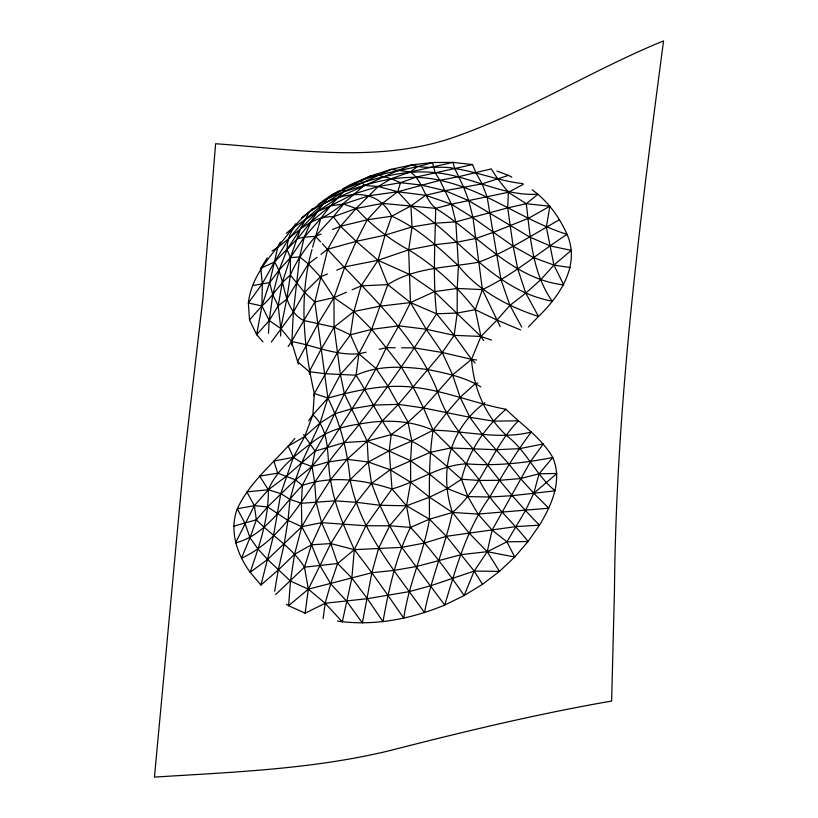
<?xml version="1.0" encoding="UTF-8"?>
<svg xmlns="http://www.w3.org/2000/svg" width="818" height="818" viewBox="0 0 818 818"><rect width="100%" height="100%" fill="white"/><g stroke="black" fill="none" stroke-linecap="round" stroke-linejoin="round"><path stroke-width="1.23" d="M280.646 336.045L280.779 328.499L286.719 299.255L290.38 275.196L290.431 257.67L300.451 228.835L309.132 212.015L312.333 208.713M262.946 341.852L256.637 334.664L261.934 305.963L262.312 283.754L260.758 268.314L267.241 257.885M337.517 621.066C373.836 626.312 411.065 619.042 444.695 605.044C456.168 567.927 466.587 528.796 489.788 497.017C502.62 474.706 515.821 452.64 531.291 432.027C498.796 440.176 465.861 430.759 433.09 430.217C409.838 419.92 384.02 419.378 359.347 424.102C341.403 426.454 323.867 432.333 309.94 444.225C293.386 456.659 276.658 470.278 268.314 489.788C268.866 518.377 259.367 545.647 250.155 572.293L260.942 585.044L278.253 570.023L294.541 554.297L311.505 544.808L330.779 543.571L354.327 549.676L401.75 547.375L424.573 543.019L446.393 536.301L515.964 526.587L539.461 525.176C551.608 505.279 562.733 480.595 552.774 457.487C541.322 437.742 521.915 424.992 505.953 409.286C474.665 403.386 445.012 390.687 413.223 387.211C384.296 383.857 355.656 390.544 327.895 398.059L314.337 393.509C303.611 346.505 298.723 296.617 312.006 249.541M286.28 233.365L292.732 227.977L317.701 211.422L330.4 205.88L343.621 204.06L368.908 195.758L397.763 191.749L439.879 180.328L458.448 176.739L491.189 168.907L497.968 179.203L508.356 192.281L507.702 207.895L513.142 246.208L517.794 269.112L525.79 293.13L538.479 316.515L528.316 327.047M301.586 217.813C326.423 197.68 372.64 178.252 391.72 216.218C417.415 227.506 438.029 246.995 458.438 265.758C478.816 291.218 508.009 306.423 538.479 316.515C560.044 295.697 580.524 265.093 567.048 234.347C559.308 216.934 547.651 200.962 532.109 189.776M318.263 204.357L326.914 198.968L343.407 191.893L364.225 185.441L378.243 186.514L397.763 191.749L410.892 205.942L412.047 226.903L408.673 249.838L410.483 302.568L398.765 325.83L386.382 347.701L376.106 368.56L364.501 389.419L327.466 447.119L311.995 466.505L302.323 485.442L301.433 503.274L301.811 526.68L294.541 554.297L290.482 581.077L288.59 605.709L305.124 613.193L325.165 603.244L367.364 598.684L409.399 591.598L430.82 585.729L474.174 571.076L499.491 571.373L514.726 557.017L528.07 541.526L539.461 525.176C520.749 506.137 503.397 485.912 487.354 464.583C467.211 442.743 446.383 420.421 437.518 391.29C414.051 331.893 363.867 290.237 322.425 243.703M268.488 333.253L269.234 320.544L272.772 294.777L279.224 269.92L287.077 249.582L300.451 228.835L317.701 211.422L326.914 198.968L331.658 194.95L339.46 190.666M291.668 345.227L293.355 312.149L299.633 256.913L304.265 237.169L311.208 221.514L317.701 211.422L338.969 197.118L398.141 170.42L411.771 164.878L432.517 162.516L452.896 162.393L472.559 164.551L475.912 172.751L482.088 183.876L487.109 196.872L500.953 279.613L509.921 305.37L521.72 327.098M342.814 188.835L350.615 184.551L370.503 175.993L390.984 169.398L410.227 171.964C423.09 180.625 423.796 198.416 435.667 208.345C435.145 243.437 432.691 278.815 436.567 313.795L454.174 335.339L471.526 359.337L475.125 362.936M260.942 585.044L273.498 535.647L280.799 493.622L293.335 457.303L304.664 436.577L312.854 414.879L314.337 393.509L337.364 352.691L350.421 334.787L353.908 311.443L361.127 285.891L378.039 260.277L385.033 235.175L391.72 216.218L410.892 205.942L425.616 195.297L445.166 190.686L482.088 183.876L508.499 175.369L511.863 177.189M286.474 604.359L288.59 605.709L308.335 589.175L371.853 572.733L394.01 570.402L416.505 566.506L461.526 554.584L487.221 551.69L506.935 541.813L525.596 510.391L533.765 493.264L539.103 473.786L552.774 457.487C524.369 463.162 495.452 466.199 466.485 463.837C439.573 465.002 417.344 481.914 391.975 488.97L365.881 525.749L354.327 549.676L351.863 578.06L342.313 621.885L325.165 603.244L308.335 589.175L290.482 581.077L267.588 559.502L257.977 548.95L250.011 537.743L245.001 523.397L237.312 508.735C250.349 480.739 275.482 461.649 294.869 438.387M317.067 257.281L308.345 263.897L286.719 299.255L278.181 305.871L269.234 320.544L256.637 334.664L249.51 319.869L261.934 305.963L269.643 282.609L279.224 269.92L290.431 257.67L299.633 256.913L308.345 263.897L320.451 276.862L333.969 297.64L353.908 311.443L371.648 329.357L401.382 367.037L413.223 387.211L423.499 407.967L433.09 430.217C428.489 459.675 429.419 489.501 429.45 519.205C423.867 552.958 408.468 584.154 403.785 618.203C387.763 595.034 371.72 571.854 354.327 549.676C344.296 527.17 334.133 504.358 330.533 479.767C326.208 457.968 331.402 431.291 312.854 414.879L327.895 398.059L340.411 374.511L358.877 353.785L371.648 329.357L387.783 284.613L378.039 260.277L356.239 241.351L340.503 226.3L333.396 216.729C307.496 215.88 292.21 238.856 272.087 251.003M280.38 241.975L277.772 247.22L274.449 261.964C286.566 280.206 281.668 308.447 303.406 320.421L334.092 327.139L350.421 334.787L358.877 353.785L356.065 375.227C368.57 394.573 377.967 415.738 391.188 434.603L389.256 450.759L391.975 488.97L406.526 505.79L429.45 519.205L446.393 536.301L474.174 571.076L482.528 584.277L464.154 595.545L444.695 605.044L401.75 547.375L389.685 525.79L379.889 505.268L371.546 483.366L368.315 462.027L367.19 441.127L344.388 393.755L340.411 374.511L334.092 327.139L333.969 297.64L344.838 266.852L356.239 241.351L367.241 219.756L382.374 203.406L397.763 191.749L400.503 182.711L416.382 177.056L472.559 164.551M305.124 613.193L308.335 589.175L304.47 567.181L311.505 544.808L321.607 522.661L334.93 500.841L350.124 479.737L368.315 462.027L389.256 450.759L411.781 441.045L433.09 430.217L446.597 412.906L460.135 397.344L475.452 383.54L477.845 383.039M323.13 618.612L325.165 603.244L330.697 583.817L337.609 563.51L354.327 549.676M313.948 395.892L314.337 393.509M320.942 254.347L327.721 249.204L356.239 241.351L385.033 235.175L412.047 226.903L434.685 223.212L455.83 221.872L507.702 207.895L526.281 203.713L549.87 206.228L546.342 227.087L553.929 265.083L563.714 284.92C511.475 278.774 477.988 234.245 435.667 208.345L382.374 203.406L356.106 208.498L333.396 216.729C316.852 234.429 299.777 252.486 290.38 275.196C279.235 283.887 272.691 296.801 261.934 305.963L248.365 303.008C251.944 270.533 278.253 249.245 295.635 223.825M274.644 591.261L278.253 570.023L284.224 543.847L287.987 520.422L290.001 499.379L295.472 479.829L301.648 462.763L320.032 423.1L327.895 398.059L314.869 301.934L327.721 249.204L340.503 226.3L356.106 208.498L378.243 186.514L391.188 178.723L410.227 171.964L452.896 162.393L454.788 168.528L463.663 187.271L468.796 200.686L473.009 217.752L482.395 289.613L500.248 326.689M298.376 364.041L291.464 341.515L280.779 328.499L278.181 305.871L282.261 282.547L290.431 257.67L304.265 237.169L320.758 218.488L330.4 205.88L343.407 191.893L344.828 188.702C370.973 172.506 403.663 171.688 432.517 162.516L435.104 172.629L439.879 180.328L451.444 204.183L455.83 221.872L458.438 265.758L457.211 288.447L457.19 313.028L454.174 335.339L442.231 352.486L398.335 404.348L382.18 421.137L367.19 441.127L347.149 459.297L330.533 479.767L316.126 502.272L301.811 526.68L267.588 559.502L250.155 572.293C236.934 554.195 229.06 530.616 237.312 508.735L254.357 505.657L267.588 506.935L287.987 520.422L301.811 526.68L321.607 522.661L365.881 525.749L389.685 525.79L410.452 527.395L429.45 519.205L452.446 512.457L478.029 514.062L548.786 508.223L533.765 493.264L520.493 478.561L508.99 464.133L482.375 434.46L469.859 417.303L460.135 397.344L452.599 374.889L442.231 352.486L426.209 329.245L410.483 302.568L387.783 284.613L361.127 285.891L352.077 289.807M308.335 589.175L330.779 543.571L356.505 502.303L371.546 483.366L390.247 469.767L430.565 452.242L450.769 447.978L496.168 449.726L519.624 448.663L543.305 443.918L530.729 461.199L492.119 530.095L487.221 551.69L474.174 571.076L464.154 595.545C447.794 571.67 430.411 548.418 410.452 527.395L406.526 505.79L410.677 482.272L410.564 460.749L411.781 441.045L408.049 422.231L387.988 386.239L376.106 368.56L358.877 353.785C335.319 355.758 314.04 345.441 291.464 341.515L288.161 346.566M410.452 527.395C395.902 556.997 388.683 589.359 382.988 621.649L367.364 598.684L351.863 578.06L337.609 563.51L330.779 543.571L321.607 522.661L316.126 502.272L314.644 481.955L311.995 466.505L315.083 451.117L324.94 433.898L344.388 393.755L356.065 375.227C378.519 364.981 403.663 366.454 427.538 369.511C445.81 373.151 464.726 377.016 480.8 386.863M278.181 305.871L272.772 294.777L269.643 282.609L274.449 261.964L288.642 238.989L304.777 219.766L323.12 204.244L343.407 191.893L390.984 169.398L411.771 164.878C425.329 169.715 440.657 165.369 454.788 168.528C477.896 172.015 499.634 181.156 522.947 183.631M484.859 402.701C449.91 428.744 438.479 471.465 452.446 512.457C445.084 546.414 431.055 578.49 424.47 612.631C395.145 571.179 360.186 531.076 350.124 479.737C347.486 451.372 340.574 423.663 327.895 398.059M312.619 247.148L320.758 218.488C337.517 210.328 350.216 197.25 364.225 185.441C388.662 177.762 414.665 174.541 439.879 180.328C485.667 189.919 522.835 220.635 567.048 234.347C538.725 252.639 513.06 275.083 482.395 289.613L457.211 288.447L434.368 291.658L410.483 302.568L380.523 306.126L353.908 311.443L334.092 327.139L320.983 349.46L309.224 371.709L309.531 374.194M520.555 329.951L496.986 320.063L475.278 309.695L457.19 313.028L436.567 313.795C408.029 358.212 378.182 401.863 344.45 442.548C309.879 480.739 290.922 535.228 241.514 558.224L250.011 537.743L256.371 519.829L267.588 506.935L295.472 479.829L311.995 466.505L328.253 461.955L347.149 459.297L368.315 462.027L390.247 469.767L410.677 482.272L429.47 497.201L452.446 512.457L469.225 533.224L487.221 551.69L514.726 557.017L506.935 541.813L492.119 530.095L478.029 514.062L467.845 496.598L461.526 479.276C468.213 451.73 484.665 427.691 505.953 409.286M483.704 340.646L480.953 336.454L475.278 309.695L482.395 289.613M391.975 488.97C363.212 479.614 331.494 475.35 302.323 485.442C281.811 506.168 265.553 535.269 235.502 542.886L254.357 505.657L268.314 489.788L286.545 476.137L315.083 451.117L344.45 442.548L367.19 441.127L391.188 434.603L408.049 422.231L423.499 407.967L452.599 374.889L471.526 359.337L480.953 336.454L496.986 320.063L509.921 305.37L525.79 293.13L540.678 279.787L553.929 265.083L571.24 250.38L549.993 245.85L529.819 237.097L468.796 200.686L445.166 190.686L420.984 185.011L400.503 182.711L378.243 186.514L353.887 193.938L330.4 205.88L311.208 221.514L297.578 238.611L274.449 261.964L262.312 283.754L248.365 303.008L249.51 319.869M291.464 341.515L314.869 301.934L333.969 297.64L346.423 292.251M333.969 297.64L318.049 323.672L297.517 361.638L309.224 371.709L325.083 373.724L356.065 375.227M271.31 342.036L293.355 312.149L304.562 292.435L320.451 276.862L327.425 273.999M308.601 420.789L312.854 414.879M333.396 216.729L343.621 204.06L356.106 208.498C371.352 224.991 388.877 239.153 408.673 249.838C434.338 265.553 456.884 285.871 475.278 309.695M367.19 441.127L410.564 460.749L429.338 474L447.282 488.602L467.845 496.598L489.788 497.017L511.956 495.708L533.765 493.264L556.976 473.469L539.103 473.786L520.493 478.561L499.757 480.309L479.44 480.452L461.526 479.276L447.282 488.602L429.47 497.201L406.526 505.79L389.685 525.79L378.581 548.336L371.853 572.733L362.374 622.907L346.638 601.189L330.697 583.817L319.91 565.483L311.505 544.808L301.811 526.68M452.446 512.457C481.904 487.426 491.454 448.049 518.448 420.789L493.663 421.178L469.859 417.303L423.499 407.967L398.335 404.348L373.662 405.114L351.934 408.703L334.634 413.836L320.032 423.1L304.664 436.577L288.212 446.147L293.335 457.303L301.648 462.763L311.995 466.505M337.609 563.51L304.47 567.181L275.646 594.574M410.892 205.942C459.225 236.187 492.988 290.145 552.17 301.188C532.17 272.414 530.35 237.169 526.281 203.713L538.039 194.214C501.986 196.422 470.452 175.768 435.104 172.629C410.452 169.888 386.065 175.308 362.63 182.567C342.558 187.69 325.278 199.449 309.132 212.015C296.372 222.394 287.322 232.568 287.077 249.582L290.431 257.67M482.528 584.277L499.491 571.373L487.221 551.69M410.227 171.964L417.129 166.944M322.282 201.361L331.658 194.95L370.503 175.993L378.56 175.205L391.188 178.723L400.503 182.711M549.87 206.228L528.684 218.202L493.234 232.373L476.137 238.386L457.058 242.159L435.186 244.674L408.673 249.838L378.039 260.277L344.838 266.852L336.709 270.185M559.594 219.664C533.029 234.582 507.354 251.504 478.663 262.189C447.875 267.803 415.135 267.016 387.783 284.613M435.667 208.345L451.444 204.183L508.356 192.281L523.142 184.418M260.758 268.314L274.449 261.964M297.578 238.611L304.265 237.169L315.37 236.371L321.085 234.081M332.507 229.5L340.503 226.3L367.241 219.756L391.72 216.218M304.47 567.181C292.292 547.62 272.159 535.984 256.371 519.829L233.58 526.199M350.421 334.787L371.648 329.357L398.765 325.83L426.209 329.245L454.174 335.339L480.953 336.454L491.424 340.094M358.877 353.785L366.055 352.2M379.204 349.286L386.382 347.701L395.268 347.762M293.335 457.303L273.846 461.086L277.701 473.172L295.472 479.829L302.323 485.442M252.701 285.523L269.643 282.609M277.701 473.172L259.674 476.137L268.314 489.788L280.799 493.622L290.001 499.379L301.433 503.274L334.93 500.841L356.505 502.303L379.889 505.268L406.526 505.79M533.765 493.264L555.197 490.81C535.923 475.442 526.71 450.8 506.669 435.697C485.309 415.912 473.571 388.161 471.526 359.337L442.231 352.486L414.307 347.875L401.607 347.793M268.314 489.788L246.811 491.863L254.357 505.657L256.371 519.829M506.935 541.813L528.07 541.526C512.14 520.882 491.342 504.174 479.44 480.452C466.383 461.608 448.877 446.659 433.09 430.217M471.526 359.337L476.597 359.971M397.763 191.749L425.616 195.297L451.444 204.183L473.009 217.752L513.142 246.208L533.581 257.629L553.929 265.083L570.473 267.588M391.188 434.603C419.982 439.593 440.432 461.015 461.526 479.276M496.955 171.064L508.499 175.369M410.483 302.568L436.567 313.795M378.039 260.277L409.286 274.327L434.368 291.658L480.953 336.454M508.356 192.281L526.281 203.713M280.779 328.499L269.234 320.544L261.934 305.963M314.869 301.934L304.562 292.435L290.38 275.196M315.37 236.371L320.666 241.872M361.198 180.921L364.225 185.441M315.083 451.117L303.611 434.593M614.461 590.218L611.629 701.057C536.68 714.022 462.773 731.916 389.133 750.771C312.312 769.329 232.966 772.1 154.449 777.1L183.6 464.133L202.854 299.132L215.615 143.743C293.55 149.132 374.787 163.477 450.943 138.293C524.88 113.007 591.312 70.358 663.551 40.9C639.512 223.181 616.066 406.065 614.461 590.218"/></g></svg>
